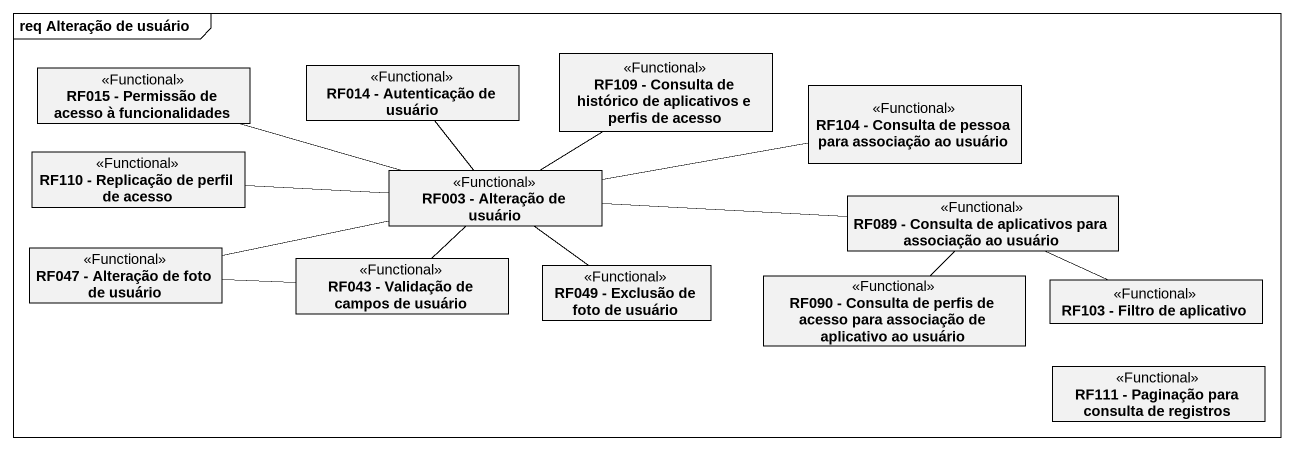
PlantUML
@startuml
mainframe req Alteração de usuário
hide circle
hide empty members
class "RF014 - Autenticação de usuário" as RF014_Autenticação_de <<Functional>>
class "RF109 - Consulta de histórico de aplicativos e perfis de acesso" as RF109_Consulta_de_histórico <<Functional>>
class "RF015 - Permissão de acesso à funcionalidades" as RF015_Permissão_de_acesso_à <<Functional>>
class "RF104 - Consulta de pessoa para associação ao usuário" as RF104_Consulta_de_pessoa <<Functional>>
class "RF110 - Replicação de perfil de acesso" as RF110_Replicação_de_perfil <<Functional>>
class "RF003 - Alteração de usuário" as RF003_Alteração_de_usuário <<Functional>>
class "RF089 - Consulta de aplicativos para associação ao usuário" as RF089_Consulta_de <<Functional>>
class "RF047 - Alteração de foto de usuário" as RF047_Alteração_de_foto_de <<Functional>>
class "RF043 - Validação de campos de usuário" as RF043_Validação_de_campos <<Functional>>
class "RF049 - Exclusão de foto de usuário" as RF049_Exclusão_de_foto_de <<Functional>>
class "RF090 - Consulta de perfis de acesso para associação de aplicativo ao usuário" as RF090_Consulta_de_perfis_de <<Functional>>
class "RF103 - Filtro de aplicativo" as RF103_Filtro_de_aplicativo <<Functional>>
class "RF111 - Paginação para consulta de registros" as RF111_Paginação_para <<Functional>>
RF109_Consulta_de_histórico -- RF003_Alteração_de_usuário
RF104_Consulta_de_pessoa -left- RF003_Alteração_de_usuário
RF110_Replicação_de_perfil -right- RF003_Alteração_de_usuário
RF003_Alteração_de_usuário -up- RF014_Autenticação_de
RF003_Alteração_de_usuário -left- RF015_Permissão_de_acesso_à
RF089_Consulta_de -left- RF003_Alteração_de_usuário
RF047_Alteração_de_foto_de -right- RF003_Alteração_de_usuário
RF047_Alteração_de_foto_de -right- RF043_Validação_de_campos
RF043_Validação_de_campos -up- RF003_Alteração_de_usuário
RF049_Exclusão_de_foto_de -up- RF003_Alteração_de_usuário
RF090_Consulta_de_perfis_de -up- RF089_Consulta_de
RF103_Filtro_de_aplicativo -left- RF089_Consulta_de
@enduml
